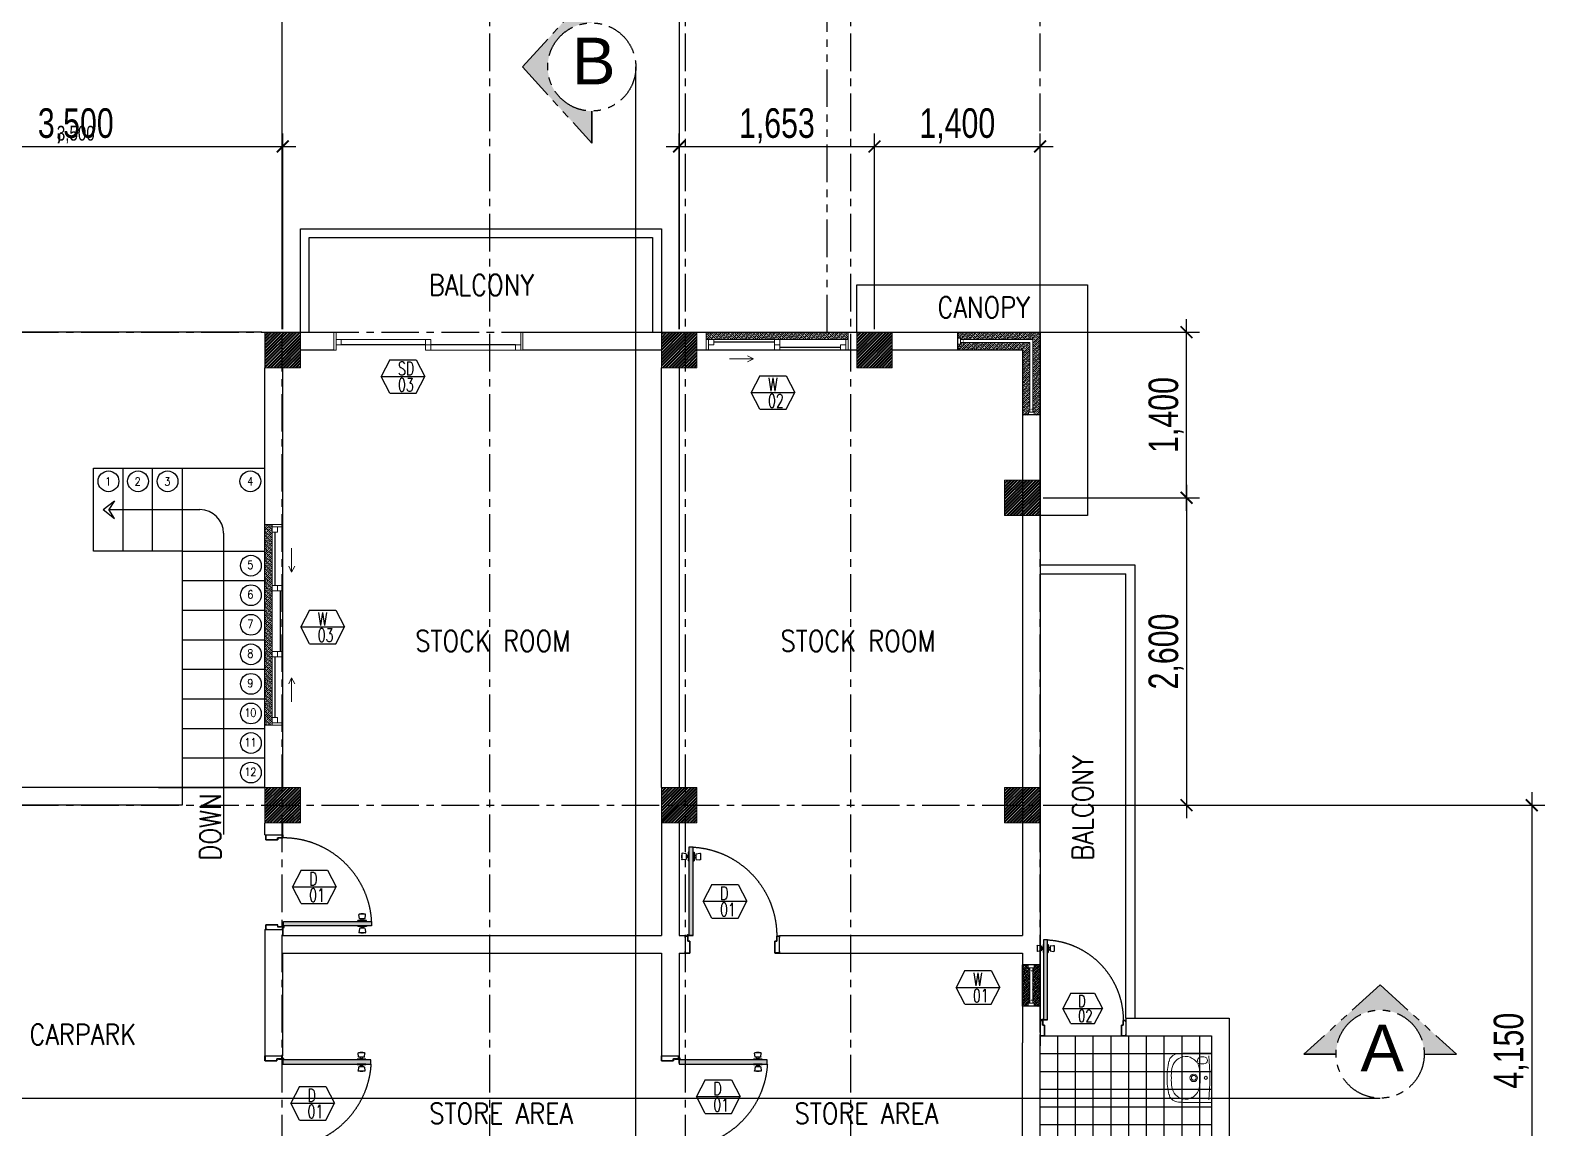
# Model space of a CAD drawing. Header units: millimetres. Extents: x -248340 to 456025, y 261499 to 1049645.
# Drawn here: x -81424 to -68615, y 379119 to 388399 of the extents above; entities that cross this region are included whole.
import ezdxf
from ezdxf.enums import TextEntityAlignment as Align

# ---------------------------------------------------------------- set-up
doc = ezdxf.new("R2010")
doc.units = ezdxf.units.MM
doc.header["$LTSCALE"] = 8
doc.header["$MEASUREMENT"] = 0
doc.header["$PDMODE"] = 3
doc.header["$PDSIZE"] = 0.3125
for name, pattern in [('CENTER', [50.8, 31.75, -6.35, 6.35, -6.35]), ('CONTINOUS', [0]), ('DASHED2', [0.375, 0.25, -0.125]), ('HIDDEN', [9.525, 6.35, -3.175]), ('PHANTOM', [63.5, 31.75, -6.35, 6.35, -6.35, 6.35, -6.35])]:
    doc.linetypes.add(name, pattern=pattern)
doc.layers.get('0').update_dxf_attribs({"linetype": 'CONTINUOUS'})
doc.layers.get('DEFPOINTS').update_dxf_attribs({"color": 8, "linetype": 'CONTINUOUS'})
for name, color, linetype, lineweight in [('01', 1, 'CONTINUOUS', 0), ('A-ANNO-DIMS', 211, 'CONTINUOUS', 9), ('A-GLAZ', 151, 'CONTINUOUS', 18), ('DIM', 2, 'CONTINUOUS', 25)]:
    doc.layers.add(name, color=color, linetype=linetype, lineweight=lineweight)
for name, color, linetype in [('ar_column', 7, 'CONTINUOUS'), ('ar_furniture', 6, 'CONTINOUS'), ('ar_grid', 10, 'CENTER'), ('AR_ROOF', 7, 'CONTINUOUS'), ('ar_stairs', 7, 'CONTINOUS'), ('ar_wall', 7, 'CONTINOUS'), ('ar_xsection', 5, 'CONTINOUS'), ('MARK', 7, 'CONTINUOUS'), ('TEXT', 2, 'CONTINUOUS')]:
    doc.layers.add(name, color=color, linetype=linetype)
doc.styles.add('EN-SCL-DIM', font='swisscl.ttf')
doc.styles.add('PDF Arial', font='arial.ttf')
doc.styles.add('ROMANS', font='ROMANS', dxfattribs={"width": 0.8, "bigfont": 'BIGFONT'})
doc.styles.get("Standard").update_dxf_attribs({"font": 'txt.shx', "width": 0.7, "bigfont": 'extfont.shx'})
doc.dimstyles.new('SC50', dxfattribs={"dimscale": 0.5, "dimtxt": 250, "dimasz": 200, "dimexe": 220, "dimexo": 50, "dimgap": 50, "dimtad": 1, "dimdec": 0, "dimrnd": 1, "dimzin": 0, "dimdsep": 46, "dimlunit": 6, "dimtxsty": 'EN-SCL-DIM', "dimblk": 'ARCHTICK', "dimcen": 100, "dimdle": 220, "dimclrd": 1, "dimclre": 1, "dimclrt": 3, "dimadec": 0, "dimazin": 0, "dimtfac": 1, "dimtdec": 0, "dimtofl": 0, "dimtmove": 0, "dimatfit": 3, "dimldrblk": 'OPEN90', "dimfxl": 1, "dimtolj": 1, "dimtzin": 0, "dimarcsym": 1})
pattern_1 = [(45, (-129809.12, 735830.028), (-17.6776695, 17.6776695), []), (45, (-129791.443, 735830.028), (-17.6776695, 17.6776695), [12.5, -6.25])]

# ---------------------------------------------------------------- blocks, each defined once
blk = doc.blocks.new('column')
at = {"layer": 'A-ANNO-DIMS', "ltscale": 1.25}
h = blk.add_hatch(dxfattribs=at)
h.set_pattern_fill('ANSI32', color=5, scale=50)
h.paths.add_polyline_path([(50520, -350284), (50820, -350284), (50820, -349984), (50520, -349984)])
at = {"layer": 'A-ANNO-DIMS', "color": 0, "ltscale": 1.25}
blk.add_lwpolyline([(50520, -350284), (50820, -350284), (50820, -349984), (50520, -349984)], close=True, dxfattribs=at)
blk = doc.blocks.new('win2')
at = {"layer": 'A-GLAZ'}
for p, q in [((56227, -350009), (56227, -350109)), ((56252, -350034), (56227, -350034)), ((56252, -350034), (56252, -350084)), ((56252, -350041), (56254, -350041)), ((56252, -350047), (56864, -350047)), ((56254, -350041), (56254, -350044)), ((56254, -350044), (56257, -350044)), ((56257, -350044), (56257, -350047)), ((56864, -350659), (56864, -350047)), ((56252, -350084), (56227, -350084)), ((56252, -350072), (56839, -350072)), ((56252, -350077), (56254, -350077)), ((56254, -350077), (56254, -350074)), ((56254, -350074), (56257, -350074)), ((56257, -350074), (56257, -350072)), ((56839, -350659), (56839, -350072)), ((56902, -350684), (56802, -350684)), ((56877, -350659), (56827, -350659)), ((56827, -350659), (56827, -350684)), ((56834, -350659), (56834, -350657)), ((56834, -350657), (56837, -350657)), ((56837, -350657), (56837, -350654)), ((56837, -350654), (56839, -350654)), ((56867, -350654), (56864, -350654)), ((56867, -350657), (56867, -350654)), ((56870, -350657), (56867, -350657)), ((56870, -350659), (56870, -350657)), ((56877, -350659), (56877, -350684))]:
    blk.add_line(p, q, dxfattribs=at)
at = {"layer": 'A-GLAZ', "linetype": 'DASHED2'}
for p, q in [((56277, -350047), (56277, -350072)), ((56864, -350634), (56839, -350634))]:
    blk.add_line(p, q, dxfattribs=at)
at = {"layer": 'ar_wall', "ltscale": 1.25}
for p, q in [((56227, -349984), (56227, -350134)), ((56927, -349984), (56927, -350134)), ((56927, -350684), (56777, -350684))]:
    blk.add_line(p, q, dxfattribs=at)
blk = doc.blocks.new('123')
at = {"layer": 'A-GLAZ', "true_color": 0x939598}
h = blk.add_hatch(dxfattribs=at)
h.set_pattern_fill('ANSI33', color=252, scale=100)
h.set_pattern_definition([(45, (0, -31110.742), (-17.6776695, 17.6776695), []), (45, (17.678, -31110.742), (-17.6776695, 17.6776695), [12.5, -6.25])])
h.paths.add_polyline_path([(54169, -381095), (52473, -381095), (52473, -381156), (52537, -381156), (53051, -381156), (53096, -381156), (53654, -381156), (54169, -381156)])
at = {"layer": 'A-GLAZ'}
for p, q in [((54169, -381095), (52473, -381095)), ((53051, -381156), (52537, -381156)), ((53654, -381156), (53096, -381156)), ((54169, -381156), (53654, -381156)), ((52473, -381245), (53673, -381245)), ((53051, -381245), (52492, -381245)), ((52875, -381321), (52672, -381321)), ((52875, -381321), (52824, -381296)), ((52875, -381321), (52824, -381347)), ((53610, -381245), (53096, -381245)), ((53767, -381321), (53818, -381296)), ((53767, -381321), (53818, -381347)), ((53767, -381321), (53970, -381321))]:
    blk.add_line(p, q, dxfattribs=at)
at = {"layer": 'A-GLAZ', "lineweight": 18}
for p, q in [((52473, -381095), (52473, -381245)), ((52537, -381156), (52473, -381156)), ((52492, -381245), (52492, -381156)), ((52537, -381201), (52537, -381156)), ((53096, -381156), (53051, -381156)), ((53051, -381245), (53051, -381156)), ((53096, -381156), (53096, -381245)), ((53654, -381156), (53610, -381156)), ((53610, -381245), (53610, -381156)), ((53673, -381156), (53654, -381156)), ((53654, -381245), (53654, -381156)), ((53654, -381156), (53654, -381245)), ((54105, -381201), (54105, -381156)), ((54150, -381245), (54150, -381156)), ((54169, -381095), (54169, -381245)), ((52492, -381245), (52473, -381245)), ((52492, -381201), (52537, -381201)), ((53051, -381201), (53096, -381201)), ((53096, -381245), (53051, -381245)), ((53610, -381201), (53654, -381201)), ((53610, -381245), (53610, -381201)), ((53610, -381201), (53654, -381201)), ((54169, -381245), (53610, -381245)), ((53654, -381245), (53610, -381245)), ((54150, -381201), (54105, -381201))]:
    blk.add_line(p, q, dxfattribs=at)
at = {"layer": 'A-GLAZ', "lineweight": 25}
for p, q in [((53051, -381178), (52537, -381178)), ((54105, -381178), (53654, -381179)), ((53610, -381223), (53096, -381223))]:
    blk.add_line(p, q, dxfattribs=at)
blk = doc.blocks.new('Pta 0.7 Der .15 Abierta')
blk.add_hatch(color=9).paths.add_polyline_path([(-0.064, 0.017), (-0.064, 0.712), (-0.029, 0.712), (-0.029, 0.017)])
h = blk.add_hatch(color=256)
h.paths.add_polyline_path([(0, -0.111), (0, -0.122), (-0.036, -0.122), (-0.036, -0.029), (-0.021, -0.029), (-0.021, 0.011), (0, 0.011), (0, 0), (0.001, 0), (0.001, 0.012), (-0.022, 0.012), (-0.022, -0.028), (-0.037, -0.028), (-0.037, -0.123), (0.001, -0.123), (0.001, -0.111)])
h.paths.add_polyline_path([(-0.744, -0.111), (-0.744, -0.122), (-0.708, -0.122), (-0.708, -0.029), (-0.723, -0.029), (-0.723, 0.011), (-0.744, 0.011), (-0.744, 0), (-0.745, 0), (-0.745, 0.012), (-0.722, 0.012), (-0.722, -0.028), (-0.707, -0.028), (-0.707, -0.123), (-0.745, -0.123), (-0.745, -0.111)])
for p, q in [((-0.122, 0.649), (-0.122, 0.628)), ((-0.12, 0.649), (-0.122, 0.649)), ((-0.12, 0.628), (-0.122, 0.628)), ((-0.12, 0.662), (-0.12, 0.615)), ((-0.087, 0.661), (-0.116, 0.665)), ((-0.087, 0.616), (-0.116, 0.612)), ((-0.085, 0.658), (-0.085, 0.619)), ((-0.074, 0.647), (-0.085, 0.647)), ((-0.074, 0.63), (-0.085, 0.63)), ((-0.074, 0.629), (-0.074, 0.648)), ((-0.064, 0.672), (-0.07, 0.672)), ((-0.07, 0.672), (-0.07, 0.604)), ((-0.064, 0.604), (-0.07, 0.604)), ((-0.064, 0.672), (-0.064, 0.604)), ((-0.029, 0.672), (-0.024, 0.672)), ((-0.029, 0.672), (-0.029, 0.604)), ((-0.029, 0.604), (-0.024, 0.604)), ((-0.024, 0.672), (-0.024, 0.604)), ((-0.019, 0.629), (-0.019, 0.648)), ((-0.019, 0.647), (-0.009, 0.647)), ((-0.019, 0.63), (-0.009, 0.63)), ((-0.009, 0.658), (-0.009, 0.619)), ((-0.006, 0.661), (0.023, 0.665)), ((-0.006, 0.616), (0.023, 0.612)), ((0.026, 0.662), (0.026, 0.615)), ((0.026, 0.649), (0.028, 0.649)), ((0.026, 0.628), (0.028, 0.628)), ((0.028, 0.649), (0.028, 0.628))]:
    blk.add_line(p, q)
for points in [[(-0.064, 0.017), (-0.064, 0.712), (-0.029, 0.712), (-0.029, 0.017)], [(-0.744, -0.111), (-0.744, -0.122), (-0.708, -0.122), (-0.708, -0.029), (-0.723, -0.029), (-0.723, 0.011), (-0.744, 0.011), (-0.744, 0), (-0.745, 0), (-0.745, 0.012), (-0.722, 0.012), (-0.722, -0.028), (-0.707, -0.028), (-0.707, -0.123), (-0.745, -0.123), (-0.745, -0.111)], [(0, -0.111), (0, -0.122), (-0.036, -0.122), (-0.036, -0.029), (-0.021, -0.029), (-0.021, 0.011), (0, 0.011), (0, 0), (0.001, 0), (0.001, 0.012), (-0.022, 0.012), (-0.022, -0.028), (-0.037, -0.028), (-0.037, -0.123), (0.001, -0.123), (0.001, -0.111)]]:
    blk.add_lwpolyline(points, close=True)
for points in [[(-0.025, 0.016, 0.414214), (-0.026, 0.017), (-0.056, 0.017), (-0.056, 0.016), (-0.026, 0.016, 12.92773), (-0.026, 0.018), (-0.025, 0.017, -13.063763), (-0.025, 0.016)], [(-0.023, 0.014, -0.414214), (-0.022, 0.013), (-0.022, -0.017), (-0.023, -0.017), (-0.023, 0.013, -12.92773), (-0.022, 0.013), (-0.022, 0.014, 13.063763), (-0.023, 0.014)]]:
    blk.add_lwpolyline(points, format="xyb", close=True)
at = {"color": 8, "linetype": 'HIDDEN'}
blk.add_arc((-0.022, 0.014), 0.7, 93.4999, 180.1273, dxfattribs=at)
for centre, radius, start, end in [((-0.117, 0.662), 0.003, 82.0235, 180), ((-0.117, 0.615), 0.003, 180, 277.9765), ((-0.088, 0.658), 0.003, 0, 82.0235), ((-0.088, 0.619), 0.003, 277.9765, 0), ((-0.074, 0.652), 0.00392, 264.8527, 9.8194), ((-0.074, 0.625), 0.00392, 350.1806, 95.1473), ((-0.02, 0.652), 0.00392, 170.1806, 275.1473), ((-0.02, 0.625), 0.00392, 84.8527, 189.8194), ((-0.006, 0.658), 0.003, 97.9765, 180), ((-0.006, 0.619), 0.003, 180, 262.0235), ((0.023, 0.662), 0.003, 0, 97.9765), ((0.023, 0.615), 0.003, 262.0235, 0)]:
    blk.add_arc(centre, radius, start, end)
blk = doc.blocks.new('231231')
at = {"layer": 'ar_wall', "ltscale": 1.25, "true_color": 0x939598}
h = blk.add_hatch(dxfattribs=at)
h.set_pattern_fill('ANSI33', color=252, scale=75)
h.paths.add_polyline_path([(57096, -385360), (57093, -385360), (57093, -385357), (57090, -385357), (57090, -385355), (57083, -385355), (57083, -385330), (57058, -385330), (57033, -385330), (57033, -385680), (57083, -385680), (57083, -385655), (57090, -385655), (57090, -385652), (57093, -385652), (57093, -385649), (57096, -385649)])
h.paths.add_polyline_path([(57183, -385330), (57133, -385330), (57133, -385355), (57126, -385355), (57126, -385357), (57123, -385357), (57123, -385360), (57121, -385360), (57121, -385649), (57123, -385649), (57123, -385652), (57126, -385652), (57126, -385655), (57133, -385655), (57133, -385680), (57183, -385680)])
at = {"layer": 'A-GLAZ'}
for p, q in [((57058, -385330), (57158, -385330)), ((57158, -385330), (57058, -385330)), ((57083, -385355), (57083, -385330)), ((57133, -385355), (57083, -385355)), ((57090, -385355), (57090, -385357)), ((57090, -385357), (57093, -385357)), ((57093, -385357), (57093, -385360)), ((57093, -385360), (57096, -385360)), ((57096, -385655), (57096, -385355)), ((57121, -385655), (57121, -385355)), ((57123, -385360), (57121, -385360)), ((57126, -385357), (57123, -385357)), ((57123, -385357), (57123, -385360)), ((57126, -385355), (57126, -385357)), ((57133, -385355), (57133, -385330)), ((57133, -385655), (57083, -385655)), ((57083, -385655), (57083, -385680)), ((57090, -385655), (57090, -385652)), ((57090, -385652), (57093, -385652)), ((57093, -385652), (57093, -385649)), ((57093, -385649), (57096, -385649)), ((57123, -385649), (57121, -385649)), ((57123, -385652), (57123, -385649)), ((57126, -385652), (57123, -385652)), ((57126, -385655), (57126, -385652)), ((57133, -385655), (57133, -385680)), ((57158, -385680), (57058, -385680))]:
    blk.add_line(p, q, dxfattribs=at)
at = {"layer": 'A-GLAZ', "linetype": 'DASHED2'}
for p, q in [((57121, -385380), (57096, -385380)), ((57121, -385630), (57096, -385630))]:
    blk.add_line(p, q, dxfattribs=at)
at = {"layer": 'ar_wall', "ltscale": 1.25}
for p, q in [((57183, -385330), (57033, -385330)), ((57033, -385680), (57033, -385330)), ((57183, -385680), (57183, -385330)), ((57183, -385680), (57033, -385680))]:
    blk.add_line(p, q, dxfattribs=at)
blk = doc.blocks.new('M_Window-Sliding-Double - 1200 x 1200mm-712927-4_ 2ND FLR FFL')
at = {"layer": 'A-GLAZ'}
for p, q in [((198.4, 147.39), (249.2, 172.79)), ((198.4, 147.39), (249.2, 121.99)), ((198.4, 147.39), (401.6, 147.39)), ((600, 71.19), (-600, 71.19)), ((-536.5, 71.19), (-22.225, 71.19)), ((22.225, 71.19), (580.95, 71.19)), ((-600, -78.81), (600, -78.81)), ((-580.95, -17.71), (-22.225, -17.71)), ((22.225, -17.71), (536.5, -17.71))]:
    blk.add_line(p, q, dxfattribs=at)
at = {"layer": 'A-GLAZ', "lineweight": 18}
for p, q in [((-600, 71.19), (-600, -78.81)), ((-600, 71.19), (-536.5, 71.19)), ((-580.95, 71.19), (-580.95, -17.71)), ((-536.5, 26.74), (-580.95, 26.74)), ((-536.5, 71.19), (-536.5, 26.74)), ((-22.225, -17.71), (-22.225, 71.19)), ((-22.225, 71.19), (22.225, 71.19)), ((22.225, 26.74), (-22.225, 26.74)), ((22.225, 71.19), (22.225, -17.71)), ((536.5, 26.74), (536.5, -17.71)), ((580.95, 26.74), (536.5, 26.74)), ((580.95, 71.19), (600, 71.19)), ((580.95, 71.19), (580.95, -17.71)), ((600, -78.81), (600, 71.19)), ((-600, -17.71), (-580.95, -17.71)), ((-22.225, -17.71), (22.225, -17.71)), ((536.5, -17.71), (600, -17.71))]:
    blk.add_line(p, q, dxfattribs=at)
at = {"layer": 'A-GLAZ', "lineweight": 25}
for p, q in [((-536.5, 48.965), (-22.225, 48.965)), ((22.225, 4.515), (536.5, 4.515))]:
    blk.add_line(p, q, dxfattribs=at)
blk = doc.blocks.new('SDDAS')
at = {"layer": 'A-GLAZ', "lineweight": 18}
for p, q in [((96097, -350599), (96097, -350449)), ((96116, -350450), (96097, -350450)), ((96116, -350599), (96116, -350449)), ((97678, -350599), (97678, -350449)), ((97678, -350449), (97697, -350449)), ((97697, -350599), (97697, -350449)), ((96097, -350510), (96097, -350599)), ((96160, -350510), (96116, -350510)), ((96116, -350599), (96116, -350510)), ((96116, -350554), (96160, -350554)), ((96160, -350554), (96160, -350510)), ((96919, -350510), (96874, -350510)), ((96874, -350599), (96874, -350510)), ((96874, -350554), (96919, -350554)), ((96919, -350510), (96919, -350599)), ((97633, -350554), (97678, -350554)), ((97633, -350599), (97633, -350554)), ((96116, -350599), (96097, -350599)), ((96919, -350599), (96874, -350599)), ((97678, -350599), (97633, -350599))]:
    blk.add_line(p, q, dxfattribs=at)
at = {"layer": 'A-GLAZ'}
for p, q in [((96874, -350510), (96160, -350510)), ((97678, -350510), (97678, -350510)), ((96097, -350599), (96116, -350599)), ((96874, -350599), (97697, -350599)), ((97633, -350599), (96919, -350599))]:
    blk.add_line(p, q, dxfattribs=at)
at = {"layer": 'A-GLAZ', "lineweight": 25}
for p, q in [((96874, -350554), (96160, -350554)), ((97633, -350554), (96919, -350554))]:
    blk.add_line(p, q, dxfattribs=at)
blk = doc.blocks.new('_ArchTick')
at = {"color": 0, "linetype": 'ByBlock', "const_width": 0.15}
blk.add_lwpolyline([(-0.5, -0.5), (0.5, 0.5)], dxfattribs=at)
blk = doc.blocks.new('*D990')
at = {"layer": 'DEFPOINTS', "color": 0, "ltscale": 1.25, "transparency": 16777216}
for p in [(-79289, 387417), (-82789, 385846), (-79289, 385846)]:
    blk.add_point(p, dxfattribs=at)
at = {"layer": 'DIM', "color": 1, "lineweight": -2, "ltscale": 1.25, "transparency": 16777216}
for p, q in [((-82789, 385871), (-82789, 387527)), ((-79289, 385871), (-79289, 387527)), ((-82899, 387417), (-79179, 387417))]:
    blk.add_line(p, q, dxfattribs=at)
at = {"layer": 'DIM', "color": 1, "lineweight": -2, "ltscale": 1.25, "transparency": 16777216, "xscale": 100, "yscale": 100, "zscale": 100, "rotation": 180}
blk.add_blockref('_ArchTick', (-82789, 387417), dxfattribs=at)
at = {"layer": 'DIM', "color": 1, "lineweight": -2, "ltscale": 1.25, "transparency": 16777216, "xscale": 100, "yscale": 100, "zscale": 100}
blk.add_blockref('_ArchTick', (-79289, 387417), dxfattribs=at)
at = {"layer": 'DIM', "color": 3, "ltscale": 1.25, "transparency": 16777216, "insert": (-81039, 387517), "char_height": 125, "attachment_point": 5, "style": 'EN-SCL-DIM'}
blk.add_mtext('\\A1;3,500', dxfattribs=at)
blk = doc.blocks.new('_Open90')
at = {"color": 0, "linetype": 'ByBlock', "lineweight": -2}
for p, q in [((0, 0), (-1, 0)), ((-0.5, 0.5), (0, 0)), ((0, 0), (-0.5, -0.5))]:
    blk.add_line(p, q, dxfattribs=at)
blk = doc.blocks.new('*D991')
at = {"layer": 'DEFPOINTS', "color": 0, "ltscale": 1.25, "transparency": 16777216}
for p in [(-79289, 387417), (-82789, 385846), (-79289, 385846)]:
    blk.add_point(p, dxfattribs=at)
at = {"layer": 'DIM', "color": 1, "lineweight": -2, "ltscale": 1.25, "transparency": 16777216}
for p, q in [((-82789, 385871), (-82789, 387527)), ((-79289, 385871), (-79289, 387527)), ((-82899, 387417), (-79179, 387417))]:
    blk.add_line(p, q, dxfattribs=at)
at = {"layer": 'DIM', "color": 1, "lineweight": -2, "ltscale": 1.25, "transparency": 16777216, "xscale": 100, "yscale": 100, "zscale": 100, "rotation": 180}
blk.add_blockref('_ArchTick', (-82789, 387417), dxfattribs=at)
at = {"layer": 'DIM', "color": 1, "lineweight": -2, "ltscale": 1.25, "transparency": 16777216, "xscale": 100, "yscale": 100, "zscale": 100}
blk.add_blockref('_ArchTick', (-79289, 387417), dxfattribs=at)
at = {"layer": 'DIM', "color": 3, "ltscale": 1.25, "transparency": 16777216, "insert": (-81039, 387591), "char_height": 125, "attachment_point": 5, "style": 'EN-SCL-DIM'}
blk.add_mtext('\\A1;{\\H2x;3,500}', dxfattribs=at)
blk = doc.blocks.new('*D992')
at = {"layer": 'DEFPOINTS', "color": 0, "ltscale": 1.25, "transparency": 16777216}
for p in [(-74283, 387417), (-75936, 385846), (-74283, 385846)]:
    blk.add_point(p, dxfattribs=at)
at = {"layer": 'DIM', "color": 1, "lineweight": -2, "ltscale": 1.25, "transparency": 16777216}
for p, q in [((-75936, 385871), (-75936, 387527)), ((-74283, 385871), (-74283, 387527)), ((-76046, 387417), (-74173, 387417))]:
    blk.add_line(p, q, dxfattribs=at)
at = {"layer": 'DIM', "color": 1, "lineweight": -2, "ltscale": 1.25, "transparency": 16777216, "xscale": 100, "yscale": 100, "zscale": 100, "rotation": 180}
blk.add_blockref('_ArchTick', (-75936, 387417), dxfattribs=at)
at = {"layer": 'DIM', "color": 1, "lineweight": -2, "ltscale": 1.25, "transparency": 16777216, "xscale": 100, "yscale": 100, "zscale": 100}
blk.add_blockref('_ArchTick', (-74283, 387417), dxfattribs=at)
at = {"layer": 'DIM', "color": 3, "ltscale": 1.25, "transparency": 16777216, "insert": (-75109, 387591), "char_height": 125, "attachment_point": 5, "style": 'EN-SCL-DIM'}
blk.add_mtext('\\A1;{\\H2x;1,653}', dxfattribs=at)
blk = doc.blocks.new('*D993')
at = {"layer": 'DEFPOINTS', "color": 0, "ltscale": 1.25, "transparency": 16777216}
for p in [(-75933, 389409), (-79292, 385846), (-75933, 385846)]:
    blk.add_point(p, dxfattribs=at)
at = {"layer": 'DIM', "color": 1, "lineweight": -2, "ltscale": 1.25, "transparency": 16777216}
for p, q in [((-79402, 389409), (-75823, 389409)), ((-79292, 385871), (-79292, 389519)), ((-75933, 385871), (-75933, 389519))]:
    blk.add_line(p, q, dxfattribs=at)
at = {"layer": 'DIM', "color": 1, "lineweight": -2, "ltscale": 1.25, "transparency": 16777216, "xscale": 100, "yscale": 100, "zscale": 100, "rotation": 180}
blk.add_blockref('_ArchTick', (-79292, 389409), dxfattribs=at)
at = {"layer": 'DIM', "color": 1, "lineweight": -2, "ltscale": 1.25, "transparency": 16777216, "xscale": 100, "yscale": 100, "zscale": 100}
blk.add_blockref('_ArchTick', (-75933, 389409), dxfattribs=at)
at = {"layer": 'DIM', "color": 3, "ltscale": 1.25, "transparency": 16777216, "insert": (-77536, 389583), "char_height": 125, "attachment_point": 5, "style": 'EN-SCL-DIM'}
blk.add_mtext('\\A1;{\\H2x;3,359}', dxfattribs=at)
blk = doc.blocks.new('*D994')
at = {"layer": 'DEFPOINTS', "color": 0, "ltscale": 1.25, "transparency": 16777216}
for p in [(-74133, 385846), (-71644, 385846), (-72883, 384446)]:
    blk.add_point(p, dxfattribs=at)
at = {"layer": 'DIM', "color": 1, "lineweight": -2, "ltscale": 1.25, "transparency": 16777216}
for p, q in [((-71644, 384336), (-71644, 385956)), ((-74108, 385846), (-71534, 385846)), ((-72858, 384446), (-71534, 384446))]:
    blk.add_line(p, q, dxfattribs=at)
at = {"layer": 'DIM', "color": 1, "lineweight": -2, "ltscale": 1.25, "transparency": 16777216, "xscale": 100, "yscale": 100, "zscale": 100}
for p, rotation in [((-71644, 385846), 90), ((-71644, 384446), 270)]:
    blk.add_blockref('_ArchTick', p, dxfattribs=dict(at, rotation=rotation))
at = {"layer": 'DIM', "color": 3, "ltscale": 1.25, "transparency": 16777216, "insert": (-71817, 385146), "char_height": 125, "attachment_point": 5, "rotation": 90, "style": 'EN-SCL-DIM'}
blk.add_mtext('\\A1;{\\H2x;1,400}', dxfattribs=at)
blk = doc.blocks.new('*D995')
at = {"layer": 'DEFPOINTS', "color": 0, "ltscale": 1.25, "transparency": 16777216}
for p in [(-72883, 384446), (-72883, 381846), (-71644, 381846)]:
    blk.add_point(p, dxfattribs=at)
at = {"layer": 'DIM', "color": 1, "lineweight": -2, "ltscale": 1.25, "transparency": 16777216}
for p, q in [((-71644, 384556), (-71644, 381736)), ((-72858, 384446), (-71534, 384446)), ((-72858, 381846), (-71534, 381846))]:
    blk.add_line(p, q, dxfattribs=at)
at = {"layer": 'DIM', "color": 1, "lineweight": -2, "ltscale": 1.25, "transparency": 16777216, "xscale": 100, "yscale": 100, "zscale": 100}
for p, rotation in [((-71644, 384446), 90), ((-71644, 381846), 270)]:
    blk.add_blockref('_ArchTick', p, dxfattribs=dict(at, rotation=rotation))
at = {"layer": 'DIM', "color": 3, "ltscale": 1.25, "transparency": 16777216, "insert": (-71817, 383146), "char_height": 125, "attachment_point": 5, "rotation": 90, "style": 'EN-SCL-DIM'}
blk.add_mtext('\\A1;{\\H2x;2,600}', dxfattribs=at)
blk = doc.blocks.new('*D996')
at = {"layer": 'DEFPOINTS', "color": 0, "ltscale": 1.25, "transparency": 16777216}
for p in [(-72883, 381846), (-72883, 377696), (-68725, 377696)]:
    blk.add_point(p, dxfattribs=at)
at = {"layer": 'DIM', "color": 1, "lineweight": -2, "ltscale": 1.25, "transparency": 16777216}
for p, q in [((-72858, 381846), (-68615, 381846)), ((-68725, 381956), (-68725, 377586)), ((-72858, 377696), (-68615, 377696))]:
    blk.add_line(p, q, dxfattribs=at)
at = {"layer": 'DIM', "color": 1, "lineweight": -2, "ltscale": 1.25, "transparency": 16777216, "xscale": 100, "yscale": 100, "zscale": 100}
for p, rotation in [((-68725, 381846), 90), ((-68725, 377696), 270)]:
    blk.add_blockref('_ArchTick', p, dxfattribs=dict(at, rotation=rotation))
at = {"layer": 'DIM', "color": 3, "ltscale": 1.25, "transparency": 16777216, "insert": (-68898, 379771), "char_height": 125, "attachment_point": 5, "rotation": 90, "style": 'EN-SCL-DIM'}
blk.add_mtext('\\A1;{\\H2x;4,150}', dxfattribs=at)
blk = doc.blocks.new('*D1001')
at = {"layer": 'DEFPOINTS', "color": 0, "ltscale": 1.25, "transparency": 16777216}
for p in [(-83764, 385846), (-79439, 385846), (-82799, 381846)]:
    blk.add_point(p, dxfattribs=at)
at = {"layer": 'DIM', "color": 1, "lineweight": -2, "ltscale": 1.25, "transparency": 16777216}
for p, q in [((-83764, 381736), (-83764, 385956)), ((-79464, 385846), (-83874, 385846)), ((-82824, 381846), (-83874, 381846))]:
    blk.add_line(p, q, dxfattribs=at)
at = {"layer": 'DIM', "color": 1, "lineweight": -2, "ltscale": 1.25, "transparency": 16777216, "xscale": 100, "yscale": 100, "zscale": 100}
for p, rotation in [((-83764, 385846), 90), ((-83764, 381846), 270)]:
    blk.add_blockref('_ArchTick', p, dxfattribs=dict(at, rotation=rotation))
at = {"layer": 'DIM', "color": 3, "ltscale": 1.25, "transparency": 16777216, "insert": (-83937, 383846), "char_height": 125, "attachment_point": 5, "rotation": 90, "style": 'EN-SCL-DIM'}
blk.add_mtext('\\A1;{\\H2x;4,000}', dxfattribs=at)
blk = doc.blocks.new('*D1002')
at = {"layer": 'DEFPOINTS', "color": 0, "ltscale": 1.25, "transparency": 16777216}
for p in [(-72883, 387417), (-74283, 385846), (-72883, 384596)]:
    blk.add_point(p, dxfattribs=at)
at = {"layer": 'DIM', "color": 1, "lineweight": -2, "ltscale": 1.25, "transparency": 16777216}
for p, q in [((-74283, 385871), (-74283, 387527)), ((-72883, 384621), (-72883, 387527)), ((-74393, 387417), (-72773, 387417))]:
    blk.add_line(p, q, dxfattribs=at)
at = {"layer": 'DIM', "color": 1, "lineweight": -2, "ltscale": 1.25, "transparency": 16777216, "xscale": 100, "yscale": 100, "zscale": 100, "rotation": 180}
blk.add_blockref('_ArchTick', (-74283, 387417), dxfattribs=at)
at = {"layer": 'DIM', "color": 1, "lineweight": -2, "ltscale": 1.25, "transparency": 16777216, "xscale": 100, "yscale": 100, "zscale": 100}
blk.add_blockref('_ArchTick', (-72883, 387417), dxfattribs=at)
at = {"layer": 'DIM', "color": 3, "ltscale": 1.25, "transparency": 16777216, "insert": (-73583, 387591), "char_height": 125, "attachment_point": 5, "style": 'EN-SCL-DIM'}
blk.add_mtext('\\A1;{\\H2x;1,400}', dxfattribs=at)
blk = doc.blocks.new('12312312')
at = {"layer": '01', "color": 0, "linetype": 'Continuous', "ltscale": 20}
for p, q in [((15608, -359295), (15608, -359530)), ((15816, -359292), (15611, -359292)), ((15639, -359381), (15639, -359356)), ((15682, -359410), (15682, -359417)), ((15694, -359395), (15694, -359406)), ((15697, -359356), (15697, -359381)), ((15816, -359292), (16021, -359292)), ((16024, -359295), (16024, -359530))]:
    blk.add_line(p, q, dxfattribs=at)
for centre, radius in [((15816, -359442), 32), ((15816, -359340), 13), ((15816, -359442), 20.6)]:
    blk.add_circle(centre, radius, dxfattribs=at)
for centre, radius, start, end in [((15611, -359295), 3.2, 90, 180), ((15816, -361838), 2531, 85.7786, 94.2214), ((15668, -359356), 28.8, 0, 180), ((15668, -359381), 28.8, 180, 292.4795), ((15757, -359514), 121, 128.4745, 150.7962), ((15680, -359410), 2.29, 0, 112.4795), ((15680, -359417), 2.29, 308.4745, 0), ((15668, -359381), 28.8, 333.7741, 0), ((15696, -359395), 2.29, 153.7741, 180), ((15696, -359395), 2.29, 153.7741, 180), ((15696, -359406), 2.29, 180, 299.4757), ((15757, -359514), 121, 97.1372, 119.4757), ((15816, -359945), 557, 90, 97.6638), ((15816, -359945), 557, 82.3362, 90), ((15874, -359518), 125, 58.4635, 82.6407), ((15873, -359515), 124, 29.3466, 57.3209), ((16021, -359295), 3.2, 0, 90), ((13688, -359714), 1929, 3.7962, 5.4576), ((15740, -359511), 105, 147.6145, 192.8393), ((15762, -359500), 130, 195.3911, 259.0948), ((15870, -359500), 130, 280.9052, 344.6089), ((15892, -359511), 105, 347.1607, 32.3855), ((17944, -359714), 1929, 174.5424, 176.2038), ((15691, -359574), 78.7, 188.4129, 259.6304), ((15802, -359140), 528, 256.1772, 271.4677), ((15802, -359140), 492, 262.4611, 271.4677), ((15830, -359140), 528, 268.5323, 283.8228), ((15830, -359140), 492, 268.5323, 277.5389), ((15941, -359574), 78.7, 280.3696, 351.5871)]:
    blk.add_arc(centre, radius, start, end, dxfattribs=at)

msp = doc.modelspace()

# ---------------------------------------------------------------- hatches: boundary and pattern name
at = {"linetype": 'PHANTOM', "ltscale": 1.25}
h = msp.add_hatch(color=4, dxfattribs=at)
h.dxf.hatch_style = 1
h.paths.add_polyline_path([(-76674.765, 388733.958), (-77259.21, 388088.669), (-76674.765, 387443.38), (-76674.765, 387716.127, -0.414213562), (-77047.307, 388088.669, -0.414213562), (-76674.765, 388461.211)])
h = msp.add_hatch(color=4, dxfattribs=at)
h.dxf.hatch_style = 1
h.paths.add_polyline_path([(-69361.294, 379741.858), (-70006.583, 380326.303), (-70651.872, 379741.858), (-70379.125, 379741.858, -0.414213562), (-70006.583, 380114.4, -0.414213562), (-69634.041, 379741.858)])
at = {"layer": 'A-GLAZ', "true_color": 0x939598}
h = msp.add_hatch(dxfattribs=at)
h.set_pattern_fill('ANSI33', color=252, scale=100)
h.set_pattern_definition([(45, (-128180.38, 735829.984), (-17.6776695, 17.6776695), []), (45, (-128162.7, 735829.984), (-17.6776695, 17.6776695), [12.5, -6.25])])
h.paths.add_polyline_path([(-74507.039, 385845.538), (-75707.039, 385845.538), (-75707.043, 385784.527), (-75643.543, 385784.522), (-75129.268, 385784.484), (-75084.818, 385784.481), (-74526.093, 385784.439), (-74507.043, 385784.438)])
h = msp.add_hatch(dxfattribs=at)
h.set_pattern_fill('ANSI33', color=252, scale=100)
h.set_pattern_definition(pattern_1)
h.paths.add_polyline_path([(-72882.58, 385845.582), (-73582.58, 385845.582), (-73582.58, 385795.582), (-73557.58, 385795.582), (-73557.58, 385788.597), (-73555.117, 385788.597), (-73555.117, 385785.552), (-73552.04, 385785.552), (-73552.04, 385783.082), (-72945.08, 385783.082), (-72945.08, 385176.123), (-72942.611, 385176.123), (-72942.611, 385173.046), (-72939.566, 385173.046), (-72939.566, 385170.582), (-72932.58, 385170.582), (-72932.58, 385145.582), (-72907.58, 385145.582), (-72882.58, 385145.582)])
h = msp.add_hatch(dxfattribs=at)
h.set_pattern_fill('ANSI33', color=252, scale=100)
h.set_pattern_definition(pattern_1)
h.paths.add_polyline_path([(-72970.08, 385758.082), (-73552.04, 385758.082), (-73552.04, 385755.613), (-73555.117, 385755.613), (-73555.117, 385752.568), (-73557.58, 385752.568), (-73557.58, 385745.582), (-73582.58, 385745.582), (-73582.58, 385720.582), (-73582.58, 385695.582), (-73032.58, 385695.582), (-73032.58, 385145.582), (-72982.58, 385145.582), (-72982.58, 385170.582), (-72975.595, 385170.582), (-72975.595, 385173.046), (-72972.55, 385173.046), (-72972.55, 385176.123), (-72970.08, 385176.123)])
at = {"layer": 'ar_furniture', "ltscale": 1.25, "true_color": 0x939598}
h = msp.add_hatch(dxfattribs=at)
h.set_pattern_fill('ANSI37', color=252, scale=1200, angle=45)
h.set_pattern_definition([(90, (-72882.58, 379895.58), (-150, 0), []), (180, (-72882.58, 379895.58), (-1e-14, -150), [])])
edge = h.paths.add_edge_path()
edge.add_line((-72882.58, 379895.582), (-71432.58, 379895.582))
edge.add_line((-71432.58, 379895.582), (-71432.58, 377845.727))
edge.add_line((-71432.58, 377845.596), (-72882.567, 377845.727))
edge.add_line((-72882.58, 379062.937), (-72882.58, 377695.871))
edge.add_line((-72882.58, 379895.582), (-72882.58, 379812.535))
edge.add_line((-72882.58, 374845.727), (-72882.58, 394183.919))

# ---------------------------------------------------------------- linework, layer by layer
at = {"color": 4, "linetype": 'PHANTOM', "ltscale": 1.25}
for p, q in [((-77259.21, 388088.669), (-76674.765, 388733.958)), ((-77259.21, 388088.669), (-76674.765, 387443.38)), ((-76674.765, 387716.127), (-76674.765, 387443.38)), ((-76674.765, 387443.38), (-76674.765, 387716.127)), ((-70006.583, 380326.303), (-70651.872, 379741.858)), ((-70006.583, 380326.303), (-69361.294, 379741.858)), ((-70379.125, 379741.858), (-70651.872, 379741.858)), ((-70651.872, 379741.858), (-70379.125, 379741.858)), ((-69634.041, 379741.858), (-69361.294, 379741.858))]:
    msp.add_line(p, q, dxfattribs=at)
for centre in [(-76674.765, 388088.669), (-70006.583, 379741.858)]:
    msp.add_circle(centre, 372.542, dxfattribs=at)
at = {"layer": 'A-ANNO-DIMS', "color": 0, "ltscale": 1.25}
for points in [[(-76085.78, 385545.582), (-75785.78, 385545.582), (-75785.78, 385845.582), (-76085.78, 385845.582)], [(-74432.58, 385545.582), (-74132.58, 385545.582), (-74132.58, 385845.582), (-74432.58, 385845.582)], [(-73182.58, 384295.582), (-72882.58, 384295.582), (-72882.58, 384595.582), (-73182.58, 384595.582)]]:
    msp.add_lwpolyline(points, close=True, dxfattribs=at)
at = {"layer": 'ar_grid', "ltscale": 1.25}
for p, q in [((-75882.58, 374845.582), (-75882.58, 394763.751)), ((-72882.58, 374845.582), (-72882.58, 394763.751)), ((-79291.969, 374845.583), (-79291.969, 394183.775)), ((-77535.78, 374845.582), (-77535.78, 394183.775)), ((-74482.58, 374845.582), (-74482.58, 394183.775)), ((-86073.611, 385845.582), (-72882.58, 385845.582)), ((-86073.611, 381845.582), (-72882.58, 381845.582))]:
    msp.add_line(p, q, dxfattribs=at)
at = {"layer": 'ar_stairs', "ltscale": 1.25}
for p, q in [((-80138.98, 384695.582), (-79438.98, 384695.582)), ((-80138.98, 383995.582), (-79438.98, 383995.582)), ((-80138.98, 383745.582), (-79438.98, 383745.582)), ((-80138.98, 383495.582), (-79438.98, 383495.582)), ((-80138.98, 383245.582), (-79438.98, 383245.582)), ((-80138.98, 382995.582), (-79438.98, 382995.582)), ((-80138.98, 382745.582), (-79438.98, 382745.582)), ((-80138.98, 382495.582), (-79438.98, 382495.582)), ((-80138.98, 382245.582), (-79438.98, 382245.582)), ((-80338.98, 381995.582), (-79438.98, 381995.582))]:
    msp.add_line(p, q, dxfattribs=at)
at = {"layer": 'ar_wall', "linetype": 'PHANTOM', "ltscale": 1.25}
msp.add_line((-74682.58, 385845.582), (-74682.58, 392845.582), dxfattribs=at)
at = {"layer": 'ar_wall', "ltscale": 1.25}
for p, q in [((-79138.98, 385845.582), (-79138.98, 386720.582)), ((-79138.98, 386720.582), (-76085.78, 386720.582)), ((-76085.78, 386720.582), (-76085.78, 385845.582)), ((-79063.98, 385845.582), (-79063.98, 386645.582)), ((-79063.98, 386645.582), (-76160.78, 386645.582)), ((-76160.78, 386645.582), (-76160.78, 385845.582)), ((-74432.58, 385845.582), (-74432.58, 386245.582)), ((-74432.58, 386245.582), (-74282.58, 386245.582)), ((-79438.98, 385845.582), (-78838.308, 385845.582)), ((-79438.98, 385845.582), (-79438.98, 385545.582)), ((-77257.358, 385845.538), (-76085.78, 385845.82)), ((-76160.78, 385845.826), (-72882.58, 385845.582)), ((-72882.58, 385845.582), (-72882.58, 380095.438)), ((-79138.98, 385695.582), (-78857.369, 385695.561)), ((-77257.369, 385695.669), (-76085.78, 385695.582)), ((-75785.78, 385695.582), (-74432.58, 385695.582)), ((-74132.58, 385695.582), (-73032.58, 385695.582)), ((-73032.58, 385695.582), (-73032.58, 380745.582)), ((-79438.98, 381995.582), (-79438.98, 385545.582)), ((-79288.98, 381995.582), (-79288.98, 385545.582)), ((-76085.78, 381995.582), (-76085.78, 385545.582)), ((-75935.78, 385545.582), (-75935.78, 381995.582)), ((-80888.98, 383995.582), (-80888.98, 384695.582)), ((-80888.98, 384695.582), (-80138.98, 384695.582)), ((-80638.98, 383995.582), (-80638.98, 384695.582)), ((-80388.98, 383995.582), (-80388.98, 384695.582)), ((-80138.98, 384695.582), (-80138.98, 381995.582)), ((-80806.14, 384345.582), (-80712.189, 384421.251)), ((-80712.189, 384421.251), (-80759.164, 384345.582)), ((-72482.58, 384445.582), (-72482.58, 384295.582)), ((-80806.14, 384345.582), (-80712.189, 384269.914)), ((-80759.164, 384345.582), (-79988.98, 384345.582)), ((-80712.189, 384269.914), (-80759.164, 384345.582)), ((-72482.58, 384295.582), (-72882.58, 384295.582)), ((-79788.98, 384145.582), (-79788.98, 381598.826)), ((-80138.98, 383995.582), (-80888.98, 383995.582)), ((-72882.58, 383878.051), (-72082.58, 383878.051)), ((-72882.58, 383803.051), (-72157.58, 383803.051)), ((-72157.58, 380045.438), (-72157.58, 383803.051)), ((-72082.58, 383878.051), (-72082.58, 380045.438)), ((-79438.98, 381995.582), (-82788.98, 381995.582)), ((-80138.98, 381845.582), (-82638.98, 381845.582)), ((-79438.98, 381595.582), (-79438.98, 381695.582)), ((-79438.98, 381595.582), (-79288.98, 381595.582)), ((-79288.98, 381595.582), (-79288.98, 381695.582)), ((-76085.78, 381695.582), (-76085.78, 380745.582)), ((-75935.78, 381695.582), (-75935.78, 380745.582)), ((-79438.98, 380795.582), (-79438.98, 379685.134)), ((-79438.98, 380795.582), (-79288.98, 380795.582)), ((-79288.98, 380745.582), (-79288.98, 380795.582)), ((-79288.98, 380795.582), (-79288.98, 380745.582)), ((-79288.98, 380745.582), (-76085.78, 380745.582)), ((-75935.78, 380745.582), (-75885.78, 380745.582)), ((-75935.78, 380745.582), (-75885.78, 380745.582)), ((-75885.78, 380745.582), (-75885.78, 380595.582)), ((-75863.775, 380745.582), (-75824.118, 380745.582)), ((-75085.78, 380745.582), (-73032.58, 380745.582)), ((-75085.78, 380595.582), (-75085.78, 380745.582)), ((-79288.98, 379725.885), (-79288.98, 380595.582)), ((-79288.98, 380595.582), (-76085.78, 380595.582)), ((-76085.78, 380595.582), (-76085.78, 379685.134)), ((-75935.78, 380595.582), (-75935.78, 379664.222)), ((-75935.78, 380595.582), (-75845.03, 380595.582)), ((-75126.531, 380595.582), (-73032.58, 380595.582)), ((-73032.58, 380595.582), (-73032.58, 380095.438)), ((-73032.58, 380095.438), (-73032.58, 379838.128)), ((-72882.58, 380121.175), (-72882.58, 380045.438)), ((-72882.58, 380045.438), (-72882.58, 380095.438)), ((-72882.58, 380045.438), (-72882.58, 379895.438)), ((-72157.58, 380045.438), (-71282.58, 380045.438)), ((-72157.58, 380045.438), (-72157.58, 379895.438)), ((-71282.58, 380045.438), (-71282.58, 377695.438)), ((-72882.58, 380040.21), (-72882.58, 379890.21)), ((-72882.58, 380031.376), (-72837.268, 380031.376)), ((-72882.58, 380031.376), (-72837.268, 380031.376)), ((-73032.58, 378845.727), (-73032.58, 379838.128)), ((-72882.58, 379895.438), (-72882.58, 379812.391)), ((-72882.58, 379895.438), (-72837.268, 379895.438)), ((-72882.58, 379895.438), (-72845.65, 379895.438)), ((-72882.58, 378845.727), (-72882.58, 379812.391)), ((-72837.268, 379895.438), (-71432.58, 379895.438)), ((-72157.58, 379895.438), (-71432.58, 379895.438)), ((-71432.58, 379895.438), (-71432.58, 377845.582)), ((-79438.98, 379725.885), (-79288.98, 379725.885)), ((-79288.98, 379664.222), (-79288.98, 379703.879)), ((-76085.78, 379725.885), (-75935.78, 379725.885)), ((-75935.78, 379664.222), (-75935.78, 379703.879))]:
    msp.add_line(p, q, dxfattribs=at)
for centre in [(-80762.272, 384585.116), (-80512.272, 384585.116), (-80262.272, 384585.116), (-79562.272, 384585.116), (-79557.459, 383872.104), (-79557.459, 383622.104), (-79557.459, 383372.104), (-79557.459, 383122.104), (-79557.459, 382872.104), (-79557.459, 382622.104), (-79557.459, 382372.104), (-79557.459, 382122.104)]:
    msp.add_circle(centre, 87.838, dxfattribs=at)
msp.add_arc((-79988.98, 384145.582), 200, 0, 90, dxfattribs=at)
at = {"layer": 'ar_xsection', "ltscale": 1.25}
for p, q in [((-76302.223, 374010.602), (-76302.223, 388088.669)), ((-84102.19, 379369.316), (-70006.583, 379369.316))]:
    msp.add_line(p, q, dxfattribs=at)
at = {"layer": 'DEFPOINTS', "ltscale": 1.25}
for p, q in [((-78382.153, 385613.162), (-78455.491, 385471.463)), ((-78382.153, 385613.162), (-78159.701, 385613.162)), ((-78159.701, 385613.162), (-78086.363, 385471.463)), ((-78382.153, 385329.764), (-78455.491, 385471.463)), ((-78455.491, 385471.463), (-78086.363, 385471.463)), ((-78159.701, 385329.764), (-78086.363, 385471.463)), ((-75252.545, 385477.607), (-75325.883, 385335.909)), ((-75252.545, 385477.607), (-75030.093, 385477.607)), ((-75030.093, 385477.607), (-74956.755, 385335.909)), ((-78382.153, 385329.764), (-78159.701, 385329.764)), ((-75252.545, 385194.21), (-75325.883, 385335.909)), ((-75325.883, 385335.909), (-74956.755, 385335.909)), ((-75030.093, 385194.21), (-74956.755, 385335.909)), ((-75252.545, 385194.21), (-75030.093, 385194.21)), ((-79061.106, 383495.572), (-79134.444, 383353.873)), ((-79061.106, 383495.572), (-78838.654, 383495.572)), ((-78838.654, 383495.572), (-78765.316, 383353.873)), ((-79061.106, 383212.174), (-79134.444, 383353.873)), ((-79134.444, 383353.873), (-78765.316, 383353.873)), ((-78838.654, 383212.174), (-78765.316, 383353.873)), ((-79061.106, 383212.174), (-78838.654, 383212.174)), ((-79133.659, 381297.424), (-79206.997, 381155.726)), ((-79133.659, 381297.424), (-78911.207, 381297.424)), ((-78911.207, 381297.424), (-78837.869, 381155.726)), ((-79133.659, 381014.027), (-79206.997, 381155.726)), ((-79206.997, 381155.726), (-78837.869, 381155.726)), ((-78911.207, 381014.027), (-78837.869, 381155.726)), ((-75658.149, 381175.747), (-75731.487, 381034.048)), ((-75658.149, 381175.747), (-75435.697, 381175.747)), ((-75435.697, 381175.747), (-75362.359, 381034.048)), ((-79133.659, 381014.027), (-78911.207, 381014.027)), ((-75658.149, 380892.349), (-75731.487, 381034.048)), ((-75731.487, 381034.048), (-75362.359, 381034.048)), ((-75435.697, 380892.349), (-75362.359, 381034.048)), ((-75658.149, 380892.349), (-75435.697, 380892.349)), ((-73519.207, 380447.793), (-73592.545, 380306.095)), ((-73519.207, 380447.793), (-73296.754, 380447.793)), ((-73296.754, 380447.793), (-73223.417, 380306.095)), ((-73519.207, 380164.396), (-73592.545, 380306.095)), ((-73592.545, 380306.095), (-73223.417, 380306.095)), ((-73296.754, 380164.396), (-73223.417, 380306.095)), ((-72622.953, 380256.192), (-72689.415, 380127.778)), ((-72622.953, 380256.192), (-72421.355, 380256.192)), ((-72421.355, 380256.192), (-72354.893, 380127.778)), ((-73519.207, 380164.396), (-73296.754, 380164.396)), ((-72622.953, 379999.363), (-72689.415, 380127.778)), ((-72689.415, 380127.778), (-72354.893, 380127.778)), ((-72421.355, 379999.363), (-72354.893, 380127.778)), ((-72622.953, 379999.363), (-72421.355, 379999.363)), ((-79147.743, 379467.438), (-79221.081, 379325.739)), ((-79147.743, 379467.438), (-78925.291, 379467.438)), ((-78925.291, 379467.438), (-78851.953, 379325.739)), ((-75714.889, 379524.145), (-75788.227, 379382.446)), ((-75714.889, 379524.145), (-75492.437, 379524.145)), ((-75492.437, 379524.145), (-75419.099, 379382.446)), ((-79147.743, 379184.04), (-79221.081, 379325.739)), ((-79221.081, 379325.739), (-78851.953, 379325.739)), ((-78925.291, 379184.04), (-78851.953, 379325.739)), ((-75714.889, 379240.747), (-75788.227, 379382.446)), ((-75788.227, 379382.446), (-75419.099, 379382.446)), ((-75492.437, 379240.747), (-75419.099, 379382.446)), ((-79147.743, 379184.04), (-78925.291, 379184.04)), ((-75714.889, 379240.747), (-75492.437, 379240.747))]:
    msp.add_line(p, q, dxfattribs=at)
at = {"layer": 'MARK', "ltscale": 1.25}
for p, q in [((-74282.58, 386245.582), (-72482.58, 386245.582)), ((-72482.58, 386245.582), (-72482.58, 384445.582)), ((-80138.98, 381995.582), (-80138.98, 381845.582))]:
    msp.add_line(p, q, dxfattribs=at)

# ---------------------------------------------------------------- block references
at = {"yscale": 1072.386058982405, "zscale": 1072.386058982405, "rotation": 270}
for p, xscale in [((-79300.67, 380795.582), 1072.386058982405), ((-79307.077, 379724.705), -1072.386058982405), ((-75953.877, 379724.705), -1072.386058982405)]:
    msp.add_blockref('Pta 0.7 Der .15 Abierta', p, dxfattribs=dict(at, xscale=xscale))
for p, xscale, yscale, zscale in [((-75884.601, 380727.486), -1072.386058982405, 1072.386058982405, 1072.386058982405), ((-72881.511, 380014.976), -971.8498659527298, 971.8498659527298, 971.8498659527298)]:
    msp.add_blockref('Pta 0.7 Der .15 Abierta', p, dxfattribs=dict(xscale=xscale, yscale=yscale, zscale=zscale))
at = {"layer": 'A-GLAZ', "rotation": 179.9957455367411}
msp.add_blockref('M_Window-Sliding-Double - 1200 x 1200mm-712927-4_ 2ND FLR FFL', (-75107.044, 385766.772), dxfattribs=at)
at = {"layer": 'ar_column', "color": 0}
for p in [(-129959.121, 735830.028), (-126605.921, 735830.028), (-124952.721, 735830.028), (-123702.721, 734580.028), (-129959.121, 731980.028), (-126605.921, 731980.028), (-123702.721, 731980.172)]:
    msp.add_blockref('column', p, dxfattribs=at)
at = {"layer": 'AR_ROOF'}
msp.add_blockref('SDDAS', (-174953.965, 736294.376), dxfattribs=at)
at = {"layer": 'ar_wall'}
for name, p in [('win2', (-129809.121, 735830.028)), ('231231', (-130065.726, 765826.673))]:
    msp.add_blockref(name, p, dxfattribs=at)
for name, p, rotation in [('123', (-460534.143, 330049.64), 90), ('12312312', (287859.09, 395356.888), 270)]:
    msp.add_blockref(name, p, dxfattribs=dict(at, rotation=rotation))

# ---------------------------------------------------------------- texts
at = {"color": 4, "linetype": 'PHANTOM', "ltscale": 1.25, "char_height": 394.7681, "width": 8376.34785, "attachment_point": 1, "style": 'PDF Arial'}
for s, insert in [('\\pxql;B', (-76841.441, 388336.428)), ('\\pxql;A', (-70173.259, 379989.617))]:
    msp.add_mtext(s, dxfattribs=dict(at, insert=insert))
at = {"layer": 'DEFPOINTS', "ltscale": 1.25, "attachment_point": 1}
for s, width, gutter_width, insert, char_height in [('SD', 133.04102, 11.143, (-78313.825, 385594.717), 111.4331), ('03', 133.04102, 11.143, (-78313.825, 385457.077), 111.4331), ('W', 133.04102, 11.143, (-75184.217, 385459.163), 111.433), ('02', 133.04102, 11.143, (-75184.217, 385321.522), 111.4331), ('W', 133.04102, 11.143, (-78992.778, 383477.127), 111.433), ('03', 133.04102, 11.143, (-78992.778, 383339.487), 111.4331), ('D', 133.04102, 11.143, (-79065.331, 381278.98), 111.433), ('01', 133.04102, 11.143, (-79065.331, 381141.339), 111.4331), ('D', 133.04102, 11.143, (-75589.822, 381157.302), 111.433), ('01', 133.04102, 11.143, (-75589.822, 381019.662), 111.4331), ('W', 133.04102, 11.143, (-73450.879, 380429.349), 111.433), ('01', 133.04102, 11.143, (-73450.879, 380291.708), 111.4331), ('D', 120.56842, 10.099, (-72561.031, 380239.477), 100.986), ('02', 120.56842, 10.099, (-72561.031, 380114.74), 100.9863), ('D', 133.04102, 11.143, (-79079.415, 379448.993), 111.433), ('D', 133.04102, 11.143, (-75646.562, 379505.7), 111.433), ('01', 133.04102, 11.143, (-79079.415, 379311.353), 111.4331), ('01', 133.04102, 11.143, (-75646.562, 379368.06), 111.4331)]:
    msp.add_mtext_dynamic_manual_height_columns(s, width=width, gutter_width=gutter_width, heights=[0], dxfattribs=dict(at, insert=insert, char_height=char_height))
at = {"layer": 'TEXT', "linetype": 'Continuous', "style": 'ROMANS', "width": 0.85}
for s, height, p in [('BALCONY', 175.7273, (-77608.699, 386245.473)), ('CANOPY', 175.7273, (-73360.448, 386056.653)), ('1', 69.823, (-80765.229, 384583.496)), ('2', 69.823, (-80515.229, 384583.496)), ('3', 69.823, (-80265.229, 384583.496)), ('4', 69.823, (-79564.02, 384585.797)), ('5', 69.823, (-79561.731, 383878.349)), ('6', 69.823, (-79561.731, 383628.349)), ('7', 69.823, (-79561.731, 383378.349)), ('STOCK ROOM', 175.7273, (-77511.723, 383234.886)), ('STOCK ROOM', 175.7273, (-74422.393, 383234.886)), ('8', 69.823, (-79561.731, 383128.349)), ('9', 69.823, (-79561.731, 382878.349)), ('10', 69.8235, (-79561.731, 382628.349)), ('11', 69.8235, (-79561.731, 382378.349)), ('12', 69.8235, (-79561.731, 382128.349)), ('CARPARK', 175.7273, (-80979.898, 379908.186)), ('STORE AREA', 175.7273, (-77441.091, 379239.519)), ('STORE AREA', 175.7273, (-74351.762, 379239.519))]:
    msp.add_text(s, height=height, dxfattribs=at).set_placement(p, align=Align.MIDDLE)
for s, p in [('BALCONY', (-72522.174, 381824.562)), ('DOWN', (-79900.958, 381664.056))]:
    msp.add_text(s, height=175.7273, rotation=90, dxfattribs=at).set_placement(p, align=Align.MIDDLE)

# ---------------------------------------------------------------- dimensions: what is measured, and where the dimension line sits
at = {"layer": 'DIM', "color": 0, "ltscale": 1.25}
dim = msp.add_linear_dim(base=(-75932.78, 389409.183), p1=(-79291.969, 385845.583), p2=(-75932.78, 385845.582), text='{\\H2x;<>}', dimstyle='SC50', dxfattribs=at)
dim.commit()
dim.dimension.update_dxf_attribs({"geometry": '*D993', "text_midpoint": (-77535.78, 389409.183), "dimtype": 160})
for base, p1, p2, picture, middle in [((-79288.98, 387417.22), (-82788.98, 385845.582), (-79288.98, 385845.582), '*D991', (-81038.98, 387591.057)), ((-74282.58, 387417.221), (-75935.78, 385845.583), (-74282.58, 385845.582), '*D992', (-75109.18, 387591.057)), ((-72882.58, 387417.221), (-74282.58, 385845.582), (-72882.58, 384595.582), '*D1002', (-73582.58, 387590.894))]:
    dim = msp.add_linear_dim(base=base, p1=p1, p2=p2, text='{\\H2x;<>}', dimstyle='SC50', dxfattribs=at)
    dim.commit()
    dim.dimension.update_dxf_attribs({"geometry": picture, "text_midpoint": middle})
dim = msp.add_linear_dim(base=(-79288.98, 387417.22), p1=(-82788.98, 385845.582), p2=(-79288.98, 385845.582), dimstyle='SC50', dxfattribs=at)
dim.commit()
dim.dimension.update_dxf_attribs({"geometry": '*D990', "text_midpoint": (-81038.98, 387516.639)})
for base, p1, p2, picture, middle in [((-83763.679, 385845.582), (-82799.47, 381845.582), (-79438.98, 385845.582), '*D1001', (-83937.352, 383845.582)), ((-71643.583, 385845.582), (-72882.58, 384445.582), (-74132.58, 385845.582), '*D994', (-71817.256, 385145.582)), ((-71643.583, 381845.582), (-72882.58, 384445.582), (-72882.58, 381845.582), '*D995', (-71817.256, 383145.582))]:
    dim = msp.add_linear_dim(base=base, p1=p1, p2=p2, angle=90, text='{\\H2x;<>}', dimstyle='SC50', dxfattribs=at)
    dim.commit()
    dim.dimension.update_dxf_attribs({"geometry": picture, "text_midpoint": middle})
dim = msp.add_linear_dim(base=(-68724.737, 377695.582), p1=(-72882.58, 381845.582), p2=(-72882.58, 377695.582), angle=90, text='{\\H2x;<>}', dimstyle='SC50', dxfattribs=at)
dim.commit()
dim.dimension.update_dxf_attribs({"geometry": '*D996', "text_midpoint": (-68724.737, 379770.582), "dimtype": 160})

doc.saveas('drawing.dxf')
